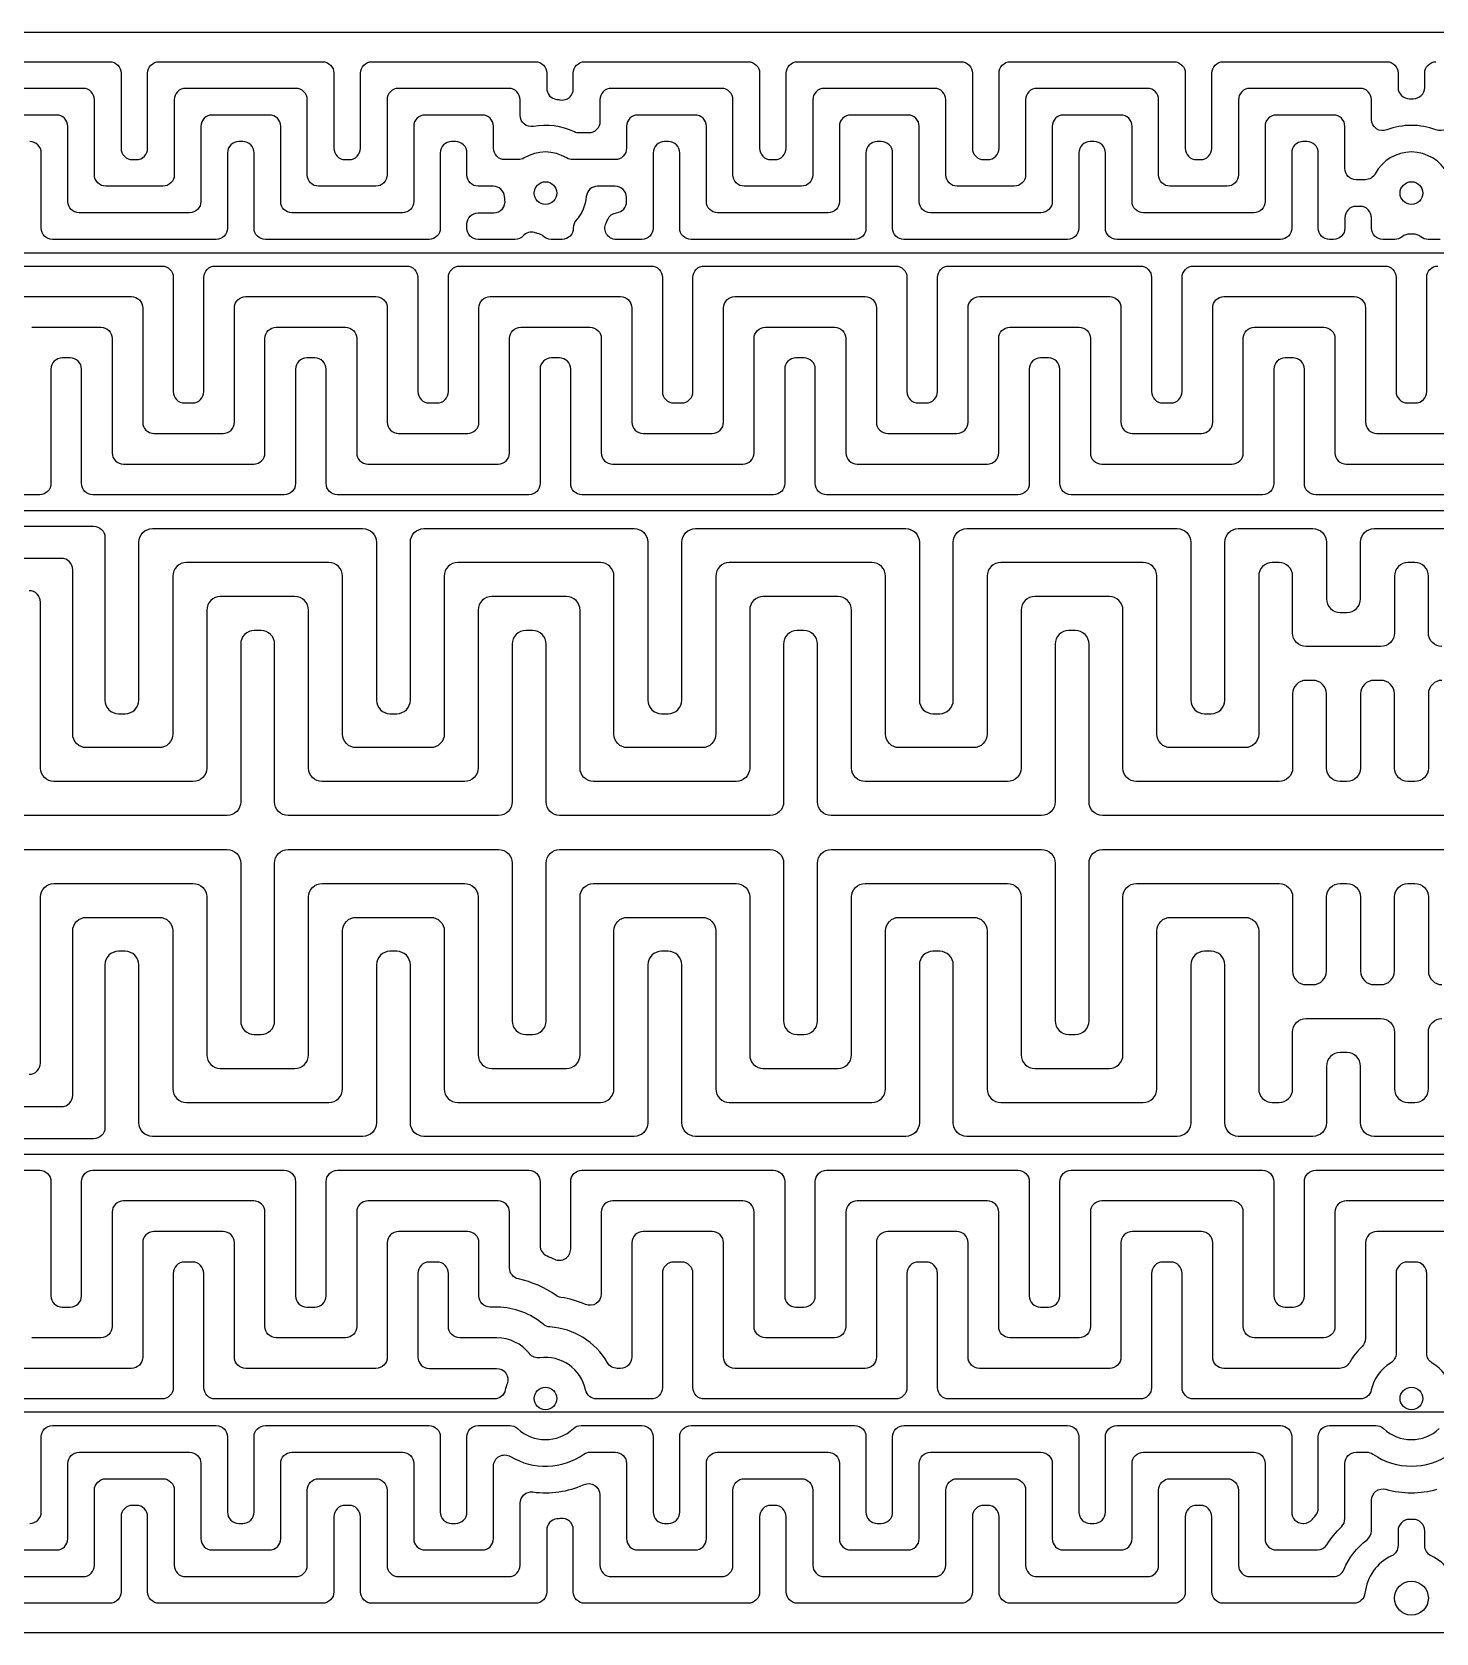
# Model space of a CAD drawing. Header units: millimetres. Extents: x -2003 to 8583, y -2734 to 1824.
# Drawn here: x 2619.4 to 2992.3, y 651 to 1076 of the extents above; entities that cross this region are included whole.
import ezdxf

# ---------------------------------------------------------------- set-up
doc = ezdxf.new("R2010")
doc.units = ezdxf.units.MM
doc.layers.add('参照', color=6, linetype='Continuous', lineweight=9)
doc.layers.add('发热区', color=2, linetype='Continuous')

msp = doc.modelspace()

# ---------------------------------------------------------------- linework, layer by layer
at = {"color": 7, "linetype": 'Continuous', "lineweight": 25}
msp.add_lwpolyline([(3724.044, 650.961), (2247.544, 650.961, -0.4142136), (2246.544, 651.961), (2246.544, 669.383), (2248.022, 670.861), (2267.294, 670.861, 1), (2267.294, 678.561), (2248.022, 678.561), (2246.544, 680.039), (2246.544, 1074.961, -0.4142136), (2247.544, 1075.961), (2295.044, 1075.961), (2295.044, 1075.461, 0.4142136), (2300.044, 1070.461), (2421.544, 1070.461, 0.4142136), (2426.544, 1075.461), (2426.544, 1075.961), (3545.044, 1075.961)], format="xyb", dxfattribs=at)
for centre, radius in [((2755.794, 1033.211), 3), ((2985.794, 1033.211), 3), ((2755.794, 713.211), 3), ((2985.794, 713.211), 3), ((2985.794, 660.211), 4.5)]:
    msp.add_circle(centre, radius, dxfattribs=at)
at = {"layer": '参照', "color": 6, "linetype": 'Continuous', "lineweight": 25}
for points in [[(2596.621, 1068.061), (2640.084, 1068.061, -0.4142136), (2643.084, 1065.061), (2643.084, 1045.093, 0.4142136), (2646.084, 1042.093), (2647.15, 1042.093, 0.4142136), (2650.15, 1045.093), (2650.15, 1065.061, -0.4142136), (2653.15, 1068.061), (2696.613, 1068.061, -0.4142136), (2699.613, 1065.061), (2699.613, 1045.093, 0.4142136), (2702.613, 1042.093), (2703.68, 1042.093, 0.4142136), (2706.68, 1045.093), (2706.68, 1065.061, -0.4142136), (2709.68, 1068.061), (2753.143, 1068.061, -0.4142136), (2756.143, 1065.061), (2756.143, 1061.05, 0.3795666), (2758.785, 1058.072, -0.0095993), (2759.737, 1057.939, 0.4613216), (2763.209, 1060.901), (2763.209, 1065.061, -0.4142136), (2766.209, 1068.061), (2809.672, 1068.061, -0.4142136), (2812.672, 1065.061), (2812.672, 1045.093, 0.4142136), (2815.672, 1042.093), (2816.739, 1042.093, 0.4142136), (2819.739, 1045.093), (2819.739, 1065.061, -0.4142136), (2822.739, 1068.061), (2866.202, 1068.061, -0.4142136), (2869.202, 1065.061), (2869.202, 1045.093, 0.4142136), (2872.202, 1042.093), (2873.268, 1042.093, 0.4142136), (2876.268, 1045.093), (2876.268, 1065.061, -0.4142136), (2879.268, 1068.061), (2922.731, 1068.061, -0.4142136), (2925.731, 1065.061), (2925.731, 1045.093, 0.4142136), (2928.731, 1042.093), (2929.797, 1042.093, 0.4142136), (2932.797, 1045.093), (2932.797, 1065.061, -0.4142136), (2935.797, 1068.061), (2979.261, 1068.061, -0.4142136), (2982.261, 1065.061), (2982.261, 1061.246, 0.4197934), (2985.318, 1058.247, -0.0095068), (2986.27, 1058.247, 0.4197934), (2989.327, 1061.246), (2989.327, 1065.061, -0.4142136), (2992.327, 1068.061)], [(2996.393, 1052.756, -0.5275019), (2992.306, 1049.96, 0.1875687), (2979.282, 1049.96, -0.5275019), (2975.195, 1052.756), (2975.195, 1057.995, 0.4142136), (2972.195, 1060.995), (2942.864, 1060.995, 0.4142136), (2939.864, 1057.995), (2939.864, 1038.027, -0.4142136), (2936.864, 1035.027), (2921.665, 1035.027, -0.4142136), (2918.665, 1038.027), (2918.665, 1057.995, 0.4142136), (2915.665, 1060.995), (2886.334, 1060.995, 0.4142136), (2883.334, 1057.995), (2883.334, 1038.027, -0.4142136), (2880.334, 1035.027), (2865.136, 1035.027, -0.4142136), (2862.136, 1038.027), (2862.136, 1057.995, 0.4142136), (2859.136, 1060.995), (2829.805, 1060.995, 0.4142136), (2826.805, 1057.995), (2826.805, 1038.027, -0.4142136), (2823.805, 1035.027), (2808.606, 1035.027, -0.4142136), (2805.606, 1038.027), (2805.606, 1057.995, 0.4142136), (2802.606, 1060.995), (2773.275, 1060.995, 0.4142136), (2770.275, 1057.995), (2770.275, 1052.163, -0.4142136), (2767.275, 1049.163), (2764.77, 1049.163, -0.1110393), (2763.486, 1049.451, 0.1563935), (2752.608, 1050.897, -0.4674249), (2749.077, 1053.849), (2749.077, 1057.995, 0.4142136), (2746.077, 1060.995), (2716.746, 1060.995, 0.4142136), (2713.746, 1057.995), (2713.746, 1038.027, -0.4142136), (2710.746, 1035.027), (2695.547, 1035.027, -0.4142136), (2692.547, 1038.027), (2692.547, 1057.995, 0.4142136), (2689.547, 1060.995), (2660.216, 1060.995, 0.4142136), (2657.216, 1057.995), (2657.216, 1038.027, -0.4142136), (2654.216, 1035.027), (2639.018, 1035.027, -0.4142136), (2636.018, 1038.027), (2636.018, 1057.995, 0.4142136), (2633.018, 1060.995), (2603.687, 1060.995, 0.4142136)], [(2995.415, 1038.334, 0.6004483), (2976.173, 1038.334, -0.2771614), (2973.525, 1036.744), (2971.128, 1036.744, -0.4142136), (2968.128, 1039.744), (2968.128, 1050.929, 0.4142136), (2965.128, 1053.929), (2949.93, 1053.929, 0.4142136), (2946.93, 1050.929), (2946.93, 1030.96, -0.4142136), (2943.93, 1027.96), (2914.599, 1027.96, -0.4142136), (2911.599, 1030.96), (2911.599, 1050.929, 0.4142136), (2908.599, 1053.929), (2893.4, 1053.929, 0.4142136), (2890.4, 1050.929), (2890.4, 1030.96, -0.4142136), (2887.4, 1027.96), (2858.069, 1027.96, -0.4142136), (2855.069, 1030.96), (2855.069, 1050.929, 0.4142136), (2852.069, 1053.929), (2836.871, 1053.929, 0.4142136), (2833.871, 1050.929), (2833.871, 1030.96, -0.4142136), (2830.871, 1027.96), (2801.54, 1027.96, -0.4142136), (2798.54, 1030.96), (2798.54, 1050.929, 0.4142136), (2795.54, 1053.929), (2780.341, 1053.929, 0.4142136), (2777.341, 1050.929), (2777.341, 1045.093, -0.4142136), (2774.341, 1042.093), (2763.007, 1042.093, -0.1372629), (2761.451, 1042.528, 0.2797975), (2750.137, 1042.528, -0.1372629), (2748.58, 1042.093), (2745.011, 1042.093, -0.4142136), (2742.011, 1045.093), (2742.011, 1050.929, 0.4142136), (2739.011, 1053.929), (2723.812, 1053.929, 0.4142136), (2720.812, 1050.929), (2720.812, 1030.96, -0.4142136), (2717.812, 1027.96), (2688.481, 1027.96, -0.4142136), (2685.481, 1030.96), (2685.481, 1050.929, 0.4142136), (2682.481, 1053.929), (2667.283, 1053.929, 0.4142136), (2664.283, 1050.929), (2664.283, 1030.96, -0.4142136), (2661.283, 1027.96), (2631.952, 1027.96, -0.4142136), (2628.952, 1030.96), (2628.952, 1050.929, 0.4142136), (2625.952, 1053.929), (2610.753, 1053.929, 0.4142136)], [(2993.393, 1020.894), (2990.211, 1020.894, -0.1778859), (2988.269, 1021.608, 0.1877969), (2986.212, 1022.319, -0.019183), (2985.376, 1022.319, 0.1877969), (2983.319, 1021.608, -0.1778859), (2981.376, 1020.894), (2978.195, 1020.894, -0.4142136), (2975.195, 1023.894), (2975.195, 1026.678, 0.4142136), (2972.195, 1029.678), (2971.128, 1029.678, 0.4142136), (2968.128, 1026.678), (2968.128, 1023.894, -0.4142136), (2965.128, 1020.894), (2964.062, 1020.894, -0.4142136), (2961.062, 1023.894), (2961.062, 1043.863, 0.4142136), (2958.062, 1046.863), (2956.996, 1046.863, 0.4142136), (2953.996, 1043.863), (2953.996, 1023.894, -0.4142136), (2950.996, 1020.894), (2907.533, 1020.894, -0.4142136), (2904.533, 1023.894), (2904.533, 1043.863, 0.4142136), (2901.533, 1046.863), (2900.467, 1046.863, 0.4142136), (2897.467, 1043.863), (2897.467, 1023.894, -0.4142136), (2894.467, 1020.894), (2851.003, 1020.894, -0.4142136), (2848.003, 1023.894), (2848.003, 1043.863, 0.4142136), (2845.003, 1046.863), (2843.937, 1046.863, 0.4142136), (2840.937, 1043.863), (2840.937, 1023.894, -0.4142136), (2837.937, 1020.894), (2794.474, 1020.894, -0.4142136), (2791.474, 1023.894), (2791.474, 1043.863, 0.4142136), (2788.474, 1046.863), (2787.408, 1046.863, 0.4142136), (2784.408, 1043.863), (2784.408, 1023.894, -0.4142136), (2781.408, 1020.894), (2774.58, 1020.894, -0.5564693), (2771.893, 1025.227, 0.014614), (2772.332, 1026.181, -0.2669127), (2774.717, 1027.984, 0.3779066), (2777.341, 1030.96), (2777.341, 1032.027, 0.4142136), (2774.341, 1035.027), (2769.643, 1035.027, 0.3894384), (2766.654, 1032.282, -0.1609884), (2763.961, 1025.993, 0.1829505), (2763.209, 1024.006), (2763.209, 1023.894, -0.4142136), (2760.209, 1020.894), (2757.298, 1020.894, -0.1936374), (2755.221, 1021.73, 0.144286), (2753.715, 1022.511, -0.0197083), (2752.879, 1022.708, 0.2806552), (2749.876, 1021.856, -0.2088988), (2747.675, 1020.894), (2737.944, 1020.894, -0.4142136), (2734.944, 1023.894), (2734.944, 1024.96, -0.4142136), (2737.944, 1027.96), (2742.077, 1027.96, 0.4626925), (2745.038, 1031.446, -0.0193315), (2744.934, 1032.282, 0.3894384), (2741.944, 1035.027), (2737.944, 1035.027, -0.4142136), (2734.944, 1038.027), (2734.944, 1043.863, 0.4142136), (2731.944, 1046.863), (2730.878, 1046.863, 0.4142136), (2727.878, 1043.863), (2727.878, 1023.894, -0.4142136), (2724.878, 1020.894), (2681.415, 1020.894, -0.4142136), (2678.415, 1023.894), (2678.415, 1043.863, 0.4142136), (2675.415, 1046.863), (2674.349, 1046.863, 0.4142136), (2671.349, 1043.863), (2671.349, 1023.894, -0.4142136), (2668.349, 1020.894), (2624.885, 1020.894, -0.4142136), (2621.885, 1023.894), (2621.885, 1043.863, 0.4142136), (2618.885, 1046.863)], [(2603.115, 1013.828), (2653.952, 1013.828, -0.4142136), (2656.952, 1010.828), (2656.952, 980.495, 0.4142136), (2659.952, 977.495), (2662.072, 977.495, 0.4142136), (2665.072, 980.495), (2665.072, 1010.828, -0.4142136), (2668.072, 1013.828), (2718.908, 1013.828, -0.4142136), (2721.908, 1010.828), (2721.908, 980.495, 0.4142136), (2724.908, 977.495), (2727.028, 977.495, 0.4142136), (2730.028, 980.495), (2730.028, 1010.828, -0.4142136), (2733.028, 1013.828), (2783.864, 1013.828, -0.4142136), (2786.864, 1010.828), (2786.864, 980.495, 0.4142136), (2789.864, 977.495), (2791.984, 977.495, 0.4142136), (2794.984, 980.495), (2794.984, 1010.828, -0.4142136), (2797.984, 1013.828), (2848.82, 1013.828, -0.4142136), (2851.82, 1010.828), (2851.82, 980.495, 0.4142136), (2854.82, 977.495), (2856.94, 977.495, 0.4142136), (2859.94, 980.495), (2859.94, 1010.828, -0.4142136), (2862.94, 1013.828), (2913.776, 1013.828, -0.4142136), (2916.776, 1010.828), (2916.776, 980.495, 0.4142136), (2919.776, 977.495), (2921.896, 977.495, 0.4142136), (2924.896, 980.495), (2924.896, 1010.828, -0.4142136), (2927.896, 1013.828), (2978.732, 1013.828, -0.4142136), (2981.732, 1010.828), (2981.732, 980.495, 0.4142136), (2984.732, 977.495), (2986.852, 977.495, 0.4142136), (2989.852, 980.495), (2989.852, 1010.828, -0.4142136), (2992.852, 1013.828)], [(2611.235, 1005.709), (2645.832, 1005.709, -0.4142136), (2648.832, 1002.709), (2648.832, 972.375, 0.4142136), (2651.832, 969.375), (2670.191, 969.375, 0.4142136), (2673.191, 972.375), (2673.191, 1002.709, -0.4142136), (2676.191, 1005.709), (2710.789, 1005.709, -0.4142136), (2713.789, 1002.709), (2713.789, 972.375, 0.4142136), (2716.789, 969.375), (2735.147, 969.375, 0.4142136), (2738.147, 972.375), (2738.147, 1002.709, -0.4142136), (2741.147, 1005.709), (2775.745, 1005.709, -0.4142136), (2778.745, 1002.709), (2778.745, 972.375, 0.4142136), (2781.745, 969.375), (2800.103, 969.375, 0.4142136), (2803.103, 972.375), (2803.103, 1002.709, -0.4142136), (2806.103, 1005.709), (2840.701, 1005.709, -0.4142136), (2843.701, 1002.709), (2843.701, 972.375, 0.4142136), (2846.701, 969.375), (2865.059, 969.375, 0.4142136), (2868.059, 972.375), (2868.059, 1002.709, -0.4142136), (2871.059, 1005.709), (2905.657, 1005.709, -0.4142136), (2908.657, 1002.709), (2908.657, 972.375, 0.4142136), (2911.657, 969.375), (2930.015, 969.375, 0.4142136), (2933.015, 972.375), (2933.015, 1002.709, -0.4142136), (2936.015, 1005.709), (2970.613, 1005.709, -0.4142136), (2973.613, 1002.709), (2973.613, 972.375, 0.4142136), (2976.613, 969.375), (2994.971, 969.375, 0.4142136)], [(2619.354, 997.589), (2637.713, 997.589, -0.4142136), (2640.713, 994.589), (2640.713, 964.256, 0.4142136), (2643.713, 961.256), (2678.311, 961.256, 0.4142136), (2681.311, 964.256), (2681.311, 994.589, -0.4142136), (2684.311, 997.589), (2702.669, 997.589, -0.4142136), (2705.669, 994.589), (2705.669, 964.256, 0.4142136), (2708.669, 961.256), (2743.267, 961.256, 0.4142136), (2746.267, 964.256), (2746.267, 994.589, -0.4142136), (2749.267, 997.589), (2767.625, 997.589, -0.4142136), (2770.625, 994.589), (2770.625, 964.256, 0.4142136), (2773.625, 961.256), (2808.223, 961.256, 0.4142136), (2811.223, 964.256), (2811.223, 994.589, -0.4142136), (2814.223, 997.589), (2832.581, 997.589, -0.4142136), (2835.581, 994.589), (2835.581, 964.256, 0.4142136), (2838.581, 961.256), (2873.179, 961.256, 0.4142136), (2876.179, 964.256), (2876.179, 994.589, -0.4142136), (2879.179, 997.589), (2897.537, 997.589, -0.4142136), (2900.537, 994.589), (2900.537, 964.256, 0.4142136), (2903.537, 961.256), (2938.135, 961.256, 0.4142136), (2941.135, 964.256), (2941.135, 994.589, -0.4142136), (2944.135, 997.589), (2962.493, 997.589, -0.4142136), (2965.493, 994.589), (2965.493, 964.256, 0.4142136), (2968.493, 961.256), (3003.091, 961.256, 0.4142136)], [(3011.21, 953.136), (2960.374, 953.136, -0.4142136), (2957.374, 956.136), (2957.374, 986.469, 0.4142136), (2954.374, 989.469), (2952.254, 989.469, 0.4142136), (2949.254, 986.469), (2949.254, 956.136, -0.4142136), (2946.254, 953.136), (2895.418, 953.136, -0.4142136), (2892.418, 956.136), (2892.418, 986.469, 0.4142136), (2889.418, 989.469), (2887.298, 989.469, 0.4142136), (2884.298, 986.469), (2884.298, 956.136, -0.4142136), (2881.298, 953.136), (2830.462, 953.136, -0.4142136), (2827.462, 956.136), (2827.462, 986.469, 0.4142136), (2824.462, 989.469), (2822.342, 989.469, 0.4142136), (2819.342, 986.469), (2819.342, 956.136, -0.4142136), (2816.342, 953.136), (2765.506, 953.136, -0.4142136), (2762.506, 956.136), (2762.506, 986.469, 0.4142136), (2759.506, 989.469), (2757.386, 989.469, 0.4142136), (2754.386, 986.469), (2754.386, 956.136, -0.4142136), (2751.386, 953.136), (2700.55, 953.136, -0.4142136), (2697.55, 956.136), (2697.55, 986.469, 0.4142136), (2694.55, 989.469), (2692.43, 989.469, 0.4142136), (2689.43, 986.469), (2689.43, 956.136, -0.4142136), (2686.43, 953.136), (2635.593, 953.136, -0.4142136), (2632.593, 956.136), (2632.593, 986.469, 0.4142136), (2629.593, 989.469), (2627.474, 989.469, 0.4142136), (2624.474, 986.469), (2624.474, 956.136, -0.4142136), (2621.474, 953.136), (2570.637, 953.136, -0.4142136)], [(2581.836, 944.786), (2635.808, 944.786, -0.4142136), (2638.808, 941.786), (2638.808, 898.605, 0.4142136), (2642.408, 895.005), (2644.221, 895.005, 0.4142136), (2647.821, 898.605), (2647.821, 940.524, -0.4142136), (2651.421, 944.124), (2707.308, 944.124, -0.4142136), (2710.908, 940.524), (2710.908, 898.605, 0.4142136), (2714.508, 895.005), (2716.32, 895.005, 0.4142136), (2719.92, 898.605), (2719.92, 940.524, -0.4142136), (2723.52, 944.124), (2779.408, 944.124, -0.4142136), (2783.008, 940.524), (2783.008, 898.605, 0.4142136), (2786.608, 895.005), (2788.42, 895.005, 0.4142136), (2792.02, 898.605), (2792.02, 940.524, -0.4142136), (2795.62, 944.124), (2851.507, 944.124, -0.4142136), (2855.107, 940.524), (2855.107, 898.605, 0.4142136), (2858.707, 895.005), (2860.52, 895.005, 0.4142136), (2864.12, 898.605), (2864.12, 940.524, -0.4142136), (2867.72, 944.124), (2923.607, 944.124, -0.4142136), (2927.207, 940.524), (2927.207, 898.605, 0.4142136), (2930.807, 895.005), (2932.62, 895.005, 0.4142136), (2936.22, 898.605), (2936.22, 940.524, -0.4142136), (2939.82, 944.124), (2959.657, 944.124, -0.4142136), (2963.257, 940.524), (2963.257, 925.472, 0.4142136), (2966.857, 921.872), (2968.67, 921.872, 0.4142136), (2972.27, 925.472), (2972.27, 940.524, -0.4142136), (2975.87, 944.124), (2995.718, 944.124, -0.4142136)], [(2993.906, 912.859, -0.4142136), (2990.306, 916.459), (2990.306, 931.511, 0.4142136), (2986.706, 935.111), (2984.882, 935.111, 0.4142136), (2981.282, 931.511), (2981.282, 916.459, -0.4142136), (2977.682, 912.859), (2957.845, 912.859, -0.4142136), (2954.245, 916.459), (2954.245, 931.511, 0.4142136), (2950.645, 935.111), (2948.832, 935.111, 0.4142136), (2945.232, 931.511), (2945.232, 889.592, -0.4142136), (2941.632, 885.992), (2921.795, 885.992, -0.4142136), (2918.195, 889.592), (2918.195, 931.511, 0.4142136), (2914.595, 935.111), (2876.732, 935.111, 0.4142136), (2873.132, 931.511), (2873.132, 889.592, -0.4142136), (2869.532, 885.992), (2849.695, 885.992, -0.4142136), (2846.095, 889.592), (2846.095, 931.511, 0.4142136), (2842.495, 935.111), (2804.633, 935.111, 0.4142136), (2801.033, 931.511), (2801.033, 889.592, -0.4142136), (2797.433, 885.992), (2777.595, 885.992, -0.4142136), (2773.995, 889.592), (2773.995, 931.511, 0.4142136), (2770.395, 935.111), (2732.533, 935.111, 0.4142136), (2728.933, 931.511), (2728.933, 889.592, -0.4142136), (2725.333, 885.992), (2705.496, 885.992, -0.4142136), (2701.896, 889.592), (2701.896, 931.511, 0.4142136), (2698.296, 935.111), (2660.433, 935.111, 0.4142136), (2656.833, 931.511), (2656.833, 889.592, -0.4142136), (2653.233, 885.992), (2633.841, 885.992, -0.4142136), (2630.241, 889.592), (2630.241, 933.219, 0.4142136), (2627.241, 936.219), (2590.404, 936.219, 0.4142136)], [(2993.906, 903.847, 0.4142136), (2990.306, 900.247), (2990.306, 880.58, -0.4142136), (2986.706, 876.98), (2984.882, 876.98, -0.4142136), (2981.282, 880.58), (2981.282, 900.247, 0.4142136), (2977.682, 903.847), (2975.87, 903.847, 0.4142136), (2972.27, 900.247), (2972.27, 880.58, -0.4142136), (2968.67, 876.98), (2966.857, 876.98, -0.4142136), (2963.257, 880.58), (2963.257, 900.247, 0.4142136), (2959.657, 903.847), (2957.845, 903.847, 0.4142136), (2954.245, 900.247), (2954.245, 880.58, -0.4142136), (2950.645, 876.98), (2912.782, 876.98, -0.4142136), (2909.182, 880.58), (2909.182, 922.499, 0.4142136), (2905.582, 926.099), (2885.745, 926.099, 0.4142136), (2882.145, 922.499), (2882.145, 880.58, -0.4142136), (2878.545, 876.98), (2840.683, 876.98, -0.4142136), (2837.083, 880.58), (2837.083, 922.499, 0.4142136), (2833.483, 926.099), (2813.645, 926.099, 0.4142136), (2810.045, 922.499), (2810.045, 880.58, -0.4142136), (2806.445, 876.98), (2768.583, 876.98, -0.4142136), (2764.983, 880.58), (2764.983, 922.499, 0.4142136), (2761.383, 926.099), (2741.545, 926.099, 0.4142136), (2737.945, 922.499), (2737.945, 880.58, -0.4142136), (2734.345, 876.98), (2696.483, 876.98, -0.4142136), (2692.883, 880.58), (2692.883, 922.499, 0.4142136), (2689.283, 926.099), (2669.446, 926.099, 0.4142136), (2665.846, 922.499), (2665.846, 880.58, -0.4142136), (2662.246, 876.98), (2625.273, 876.98, -0.4142136), (2621.673, 880.58), (2621.673, 924.651, 0.4142136), (2618.673, 927.651)], [(3067.818, 867.967), (2903.77, 867.967, -0.4142136), (2900.17, 871.567), (2900.17, 913.486, 0.4142136), (2896.57, 917.086), (2894.757, 917.086, 0.4142136), (2891.157, 913.486), (2891.157, 871.567, -0.4142136), (2887.557, 867.967), (2831.67, 867.967, -0.4142136), (2828.07, 871.567), (2828.07, 913.486, 0.4142136), (2824.47, 917.086), (2822.658, 917.086, 0.4142136), (2819.058, 913.486), (2819.058, 871.567, -0.4142136), (2815.458, 867.967), (2759.57, 867.967, -0.4142136), (2755.97, 871.567), (2755.97, 913.486, 0.4142136), (2752.37, 917.086), (2750.558, 917.086, 0.4142136), (2746.958, 913.486), (2746.958, 871.567, -0.4142136), (2743.358, 867.967), (2687.471, 867.967, -0.4142136), (2683.871, 871.567), (2683.871, 913.486, 0.4142136), (2680.271, 917.086), (2678.458, 917.086, 0.4142136), (2674.858, 913.486), (2674.858, 871.567, -0.4142136), (2671.258, 867.967), (2616.706, 867.967, -0.4142136)], [(2616.706, 858.955), (2671.258, 858.955, -0.4142136), (2674.858, 855.355), (2674.858, 813.436, 0.4142136), (2678.458, 809.836), (2680.271, 809.836, 0.4142136), (2683.871, 813.436), (2683.871, 855.355, -0.4142136), (2687.471, 858.955), (2743.358, 858.955, -0.4142136), (2746.958, 855.355), (2746.958, 813.436, 0.4142136), (2750.558, 809.836), (2752.37, 809.836, 0.4142136), (2755.97, 813.436), (2755.97, 855.355, -0.4142136), (2759.57, 858.955), (2815.458, 858.955, -0.4142136), (2819.058, 855.355), (2819.058, 813.436, 0.4142136), (2822.658, 809.836), (2824.47, 809.836, 0.4142136), (2828.07, 813.436), (2828.07, 855.355, -0.4142136), (2831.67, 858.955), (2887.557, 858.955, -0.4142136), (2891.157, 855.355), (2891.157, 813.436, 0.4142136), (2894.757, 809.836), (2896.57, 809.836, 0.4142136), (2900.17, 813.436), (2900.17, 855.355, -0.4142136), (2903.77, 858.955), (3067.818, 858.955, -0.4142136)], [(2618.673, 799.271, 0.4142136), (2621.673, 802.271), (2621.673, 846.342, -0.4142136), (2625.273, 849.942), (2662.246, 849.942, -0.4142136), (2665.846, 846.342), (2665.846, 804.423, 0.4142136), (2669.446, 800.823), (2689.283, 800.823, 0.4142136), (2692.883, 804.423), (2692.883, 846.342, -0.4142136), (2696.483, 849.942), (2734.345, 849.942, -0.4142136), (2737.945, 846.342), (2737.945, 804.423, 0.4142136), (2741.545, 800.823), (2761.383, 800.823, 0.4142136), (2764.983, 804.423), (2764.983, 846.342, -0.4142136), (2768.583, 849.942), (2806.445, 849.942, -0.4142136), (2810.045, 846.342), (2810.045, 804.423, 0.4142136), (2813.645, 800.823), (2833.483, 800.823, 0.4142136), (2837.083, 804.423), (2837.083, 846.342, -0.4142136), (2840.683, 849.942), (2878.545, 849.942, -0.4142136), (2882.145, 846.342), (2882.145, 804.423, 0.4142136), (2885.745, 800.823), (2905.582, 800.823, 0.4142136), (2909.182, 804.423), (2909.182, 846.342, -0.4142136), (2912.782, 849.942), (2950.645, 849.942, -0.4142136), (2954.245, 846.342), (2954.245, 826.675, 0.4142136), (2957.845, 823.075), (2959.657, 823.075, 0.4142136), (2963.257, 826.675), (2963.257, 846.342, -0.4142136), (2966.857, 849.942), (2968.67, 849.942, -0.4142136), (2972.27, 846.342), (2972.27, 826.675, 0.4142136), (2975.87, 823.075), (2977.682, 823.075, 0.4142136), (2981.282, 826.675), (2981.282, 846.342, -0.4142136), (2984.882, 849.942), (2986.706, 849.942, -0.4142136), (2990.306, 846.342), (2990.306, 826.675, 0.4142136), (2993.906, 823.075)], [(2590.404, 790.704), (2627.241, 790.704, 0.4142136), (2630.241, 793.704), (2630.241, 837.33, -0.4142136), (2633.841, 840.93), (2653.233, 840.93, -0.4142136), (2656.833, 837.33), (2656.833, 795.411, 0.4142136), (2660.433, 791.811), (2698.296, 791.811, 0.4142136), (2701.896, 795.411), (2701.896, 837.33, -0.4142136), (2705.496, 840.93), (2725.333, 840.93, -0.4142136), (2728.933, 837.33), (2728.933, 795.411, 0.4142136), (2732.533, 791.811), (2770.395, 791.811, 0.4142136), (2773.995, 795.411), (2773.995, 837.33, -0.4142136), (2777.595, 840.93), (2797.433, 840.93, -0.4142136), (2801.033, 837.33), (2801.033, 795.411, 0.4142136), (2804.633, 791.811), (2842.495, 791.811, 0.4142136), (2846.095, 795.411), (2846.095, 837.33, -0.4142136), (2849.695, 840.93), (2869.532, 840.93, -0.4142136), (2873.132, 837.33), (2873.132, 795.411, 0.4142136), (2876.732, 791.811), (2914.595, 791.811, 0.4142136), (2918.195, 795.411), (2918.195, 837.33, -0.4142136), (2921.795, 840.93), (2941.632, 840.93, -0.4142136), (2945.232, 837.33), (2945.232, 795.411, 0.4142136), (2948.832, 791.811), (2950.645, 791.811, 0.4142136), (2954.245, 795.411), (2954.245, 810.463, -0.4142136), (2957.845, 814.063), (2977.682, 814.063, -0.4142136), (2981.282, 810.463), (2981.282, 795.411, 0.4142136), (2984.882, 791.811), (2986.706, 791.811, 0.4142136), (2990.306, 795.411), (2990.306, 810.463, -0.4142136), (2993.906, 814.063)], [(2995.718, 782.799), (2975.87, 782.799, -0.4142136), (2972.27, 786.399), (2972.27, 801.45, 0.4142136), (2968.67, 805.05), (2966.857, 805.05, 0.4142136), (2963.257, 801.45), (2963.257, 786.399, -0.4142136), (2959.657, 782.799), (2939.82, 782.799, -0.4142136), (2936.22, 786.399), (2936.22, 828.317, 0.4142136), (2932.62, 831.917), (2930.807, 831.917, 0.4142136), (2927.207, 828.317), (2927.207, 786.399, -0.4142136), (2923.607, 782.799), (2867.72, 782.799, -0.4142136), (2864.12, 786.399), (2864.12, 828.317, 0.4142136), (2860.52, 831.917), (2858.707, 831.917, 0.4142136), (2855.107, 828.317), (2855.107, 786.399, -0.4142136), (2851.507, 782.799), (2795.62, 782.799, -0.4142136), (2792.02, 786.399), (2792.02, 828.317, 0.4142136), (2788.42, 831.917), (2786.608, 831.917, 0.4142136), (2783.008, 828.317), (2783.008, 786.399, -0.4142136), (2779.408, 782.799), (2723.52, 782.799, -0.4142136), (2719.92, 786.399), (2719.92, 828.317, 0.4142136), (2716.32, 831.917), (2714.508, 831.917, 0.4142136), (2710.908, 828.317), (2710.908, 786.399, -0.4142136), (2707.308, 782.799), (2651.421, 782.799, -0.4142136), (2647.821, 786.399), (2647.821, 828.317, 0.4142136), (2644.221, 831.917), (2642.408, 831.917, 0.4142136), (2638.808, 828.317), (2638.808, 785.136, -0.4142136), (2635.808, 782.136), (2581.836, 782.136, -0.4142136)], [(2570.637, 773.786), (2621.474, 773.786, -0.4142136), (2624.474, 770.786), (2624.474, 740.453, 0.4142136), (2627.474, 737.453), (2629.593, 737.453, 0.4142136), (2632.593, 740.453), (2632.593, 770.786, -0.4142136), (2635.593, 773.786), (2686.43, 773.786, -0.4142136), (2689.43, 770.786), (2689.43, 740.453, 0.4142136), (2692.43, 737.453), (2694.55, 737.453, 0.4142136), (2697.55, 740.453), (2697.55, 770.786, -0.4142136), (2700.55, 773.786), (2751.386, 773.786, -0.4142136), (2754.386, 770.786), (2754.386, 753.832, 0.3046122), (2756.251, 751.056, -0.0150722), (2758.205, 750.187, 0.5525338), (2762.506, 752.89), (2762.506, 770.786, -0.4142136), (2765.506, 773.786), (2816.342, 773.786, -0.4142136), (2819.342, 770.786), (2819.342, 740.453, 0.4142136), (2822.342, 737.453), (2824.462, 737.453, 0.4142136), (2827.462, 740.453), (2827.462, 770.786, -0.4142136), (2830.462, 773.786), (2881.298, 773.786, -0.4142136), (2884.298, 770.786), (2884.298, 740.453, 0.4142136), (2887.298, 737.453), (2889.418, 737.453, 0.4142136), (2892.418, 740.453), (2892.418, 770.786, -0.4142136), (2895.418, 773.786), (2946.254, 773.786, -0.4142136), (2949.254, 770.786), (2949.254, 740.453, 0.4142136), (2952.254, 737.453), (2954.374, 737.453, 0.4142136), (2957.374, 740.453), (2957.374, 770.786, -0.4142136), (2960.374, 773.786), (3011.21, 773.786, -0.4142136)], [(3003.091, 765.667), (2968.493, 765.667, 0.4142136), (2965.493, 762.667), (2965.493, 732.333, -0.4142136), (2962.493, 729.333), (2944.135, 729.333, -0.4142136), (2941.135, 732.333), (2941.135, 762.667, 0.4142136), (2938.135, 765.667), (2903.537, 765.667, 0.4142136), (2900.537, 762.667), (2900.537, 732.333, -0.4142136), (2897.537, 729.333), (2879.179, 729.333, -0.4142136), (2876.179, 732.333), (2876.179, 762.667, 0.4142136), (2873.179, 765.667), (2838.581, 765.667, 0.4142136), (2835.581, 762.667), (2835.581, 732.333, -0.4142136), (2832.581, 729.333), (2814.223, 729.333, -0.4142136), (2811.223, 732.333), (2811.223, 762.667, 0.4142136), (2808.223, 765.667), (2773.625, 765.667, 0.4142136), (2770.625, 762.667), (2770.625, 740.932, -0.5379533), (2766.447, 738.173, 0.062989), (2759.897, 740.039, -0.1164192), (2758.619, 740.555, 0.1007316), (2748.63, 744.951, -0.3528958), (2746.267, 747.883), (2746.267, 762.667, 0.4142136), (2743.267, 765.667), (2708.669, 765.667, 0.4142136), (2705.669, 762.667), (2705.669, 732.333, -0.4142136), (2702.669, 729.333), (2684.311, 729.333, -0.4142136), (2681.311, 732.333), (2681.311, 762.667, 0.4142136), (2678.311, 765.667), (2643.713, 765.667, 0.4142136), (2640.713, 762.667), (2640.713, 732.333, -0.4142136), (2637.713, 729.333), (2619.354, 729.333, -0.4142136)], [(2994.971, 757.547), (2976.613, 757.547, 0.4142136), (2973.613, 754.547), (2973.613, 729.161, -0.2053389), (2972.681, 726.988, 0.0718444), (2969.318, 722.715, -0.2680532), (2966.72, 721.214), (2936.015, 721.214, -0.4142136), (2933.015, 724.214), (2933.015, 754.547, 0.4142136), (2930.015, 757.547), (2911.657, 757.547, 0.4142136), (2908.657, 754.547), (2908.657, 724.214, -0.4142136), (2905.657, 721.214), (2871.059, 721.214, -0.4142136), (2868.059, 724.214), (2868.059, 754.547, 0.4142136), (2865.059, 757.547), (2846.701, 757.547, 0.4142136), (2843.701, 754.547), (2843.701, 724.214, -0.4142136), (2840.701, 721.214), (2806.103, 721.214, -0.4142136), (2803.103, 724.214), (2803.103, 754.547, 0.4142136), (2800.103, 757.547), (2781.745, 757.547, 0.4142136), (2778.745, 754.547), (2778.745, 724.214, -0.4142136), (2775.745, 721.214), (2774.868, 721.214, -0.2680532), (2772.269, 722.715, 0.2510379), (2757.006, 732.192, -0.161083), (2755.258, 732.897, 0.1748615), (2743.021, 737.453), (2741.147, 737.453, -0.4142136), (2738.147, 740.453), (2738.147, 754.547, 0.4142136), (2735.147, 757.547), (2716.789, 757.547, 0.4142136), (2713.789, 754.547), (2713.789, 724.214, -0.4142136), (2710.789, 721.214), (2676.191, 721.214, -0.4142136), (2673.191, 724.214), (2673.191, 754.547, 0.4142136), (2670.191, 757.547), (2651.832, 757.547, 0.4142136), (2648.832, 754.547), (2648.832, 724.214, -0.4142136), (2645.832, 721.214), (2611.235, 721.214, -0.4142136)], [(2996.457, 715.472, 0.2103444), (2991.328, 722.601, -0.2655455), (2989.852, 725.186), (2989.852, 746.428, 0.4142136), (2986.852, 749.428), (2984.732, 749.428, 0.4142136), (2981.732, 746.428), (2981.732, 725.184, -0.265457), (2980.256, 722.6, 0.210258), (2975.131, 715.472, -0.354261), (2972.196, 713.094), (2927.896, 713.094, -0.4142136), (2924.896, 716.094), (2924.896, 746.428, 0.4142136), (2921.896, 749.428), (2919.776, 749.428, 0.4142136), (2916.776, 746.428), (2916.776, 716.094, -0.4142136), (2913.776, 713.094), (2862.94, 713.094, -0.4142136), (2859.94, 716.094), (2859.94, 746.428, 0.4142136), (2856.94, 749.428), (2854.82, 749.428, 0.4142136), (2851.82, 746.428), (2851.82, 716.094, -0.4142136), (2848.82, 713.094), (2797.984, 713.094, -0.4142136), (2794.984, 716.094), (2794.984, 746.428, 0.4142136), (2791.984, 749.428), (2789.864, 749.428, 0.4142136), (2786.864, 746.428), (2786.864, 716.094, -0.4142136), (2783.864, 713.094), (2769.392, 713.094, -0.354261), (2766.457, 715.472, 0.3933314), (2754.304, 724.009, -0.2654957), (2751.542, 725.118, 0.2266315), (2742.93, 729.333), (2733.028, 729.333, -0.4142136), (2730.028, 732.333), (2730.028, 746.428, 0.4142136), (2727.028, 749.428), (2724.908, 749.428, 0.4142136), (2721.908, 746.428), (2721.908, 724.214, 0.4142136), (2724.908, 721.214), (2742.825, 721.214, -0.5266492), (2745.624, 717.134, 0.0398276), (2745.131, 715.472, -0.354261), (2742.196, 713.094), (2668.072, 713.094, -0.4142136), (2665.072, 716.094), (2665.072, 746.428, 0.4142136), (2662.072, 749.428), (2659.952, 749.428, 0.4142136), (2656.952, 746.428), (2656.952, 716.094, -0.4142136), (2653.952, 713.094), (2603.115, 713.094, -0.4142136)], [(2618.885, 680.06, 0.4142136), (2621.885, 683.06), (2621.885, 703.028, -0.4142136), (2624.885, 706.028), (2668.349, 706.028, -0.4142136), (2671.349, 703.028), (2671.349, 683.06, 0.4142136), (2674.349, 680.06), (2675.415, 680.06, 0.4142136), (2678.415, 683.06), (2678.415, 703.028, -0.4142136), (2681.415, 706.028), (2724.878, 706.028, -0.4142136), (2727.878, 703.028), (2727.878, 683.06, 0.4142136), (2730.878, 680.06), (2731.944, 680.06, 0.4142136), (2734.944, 683.06), (2734.944, 703.028, -0.4142136), (2737.944, 706.028), (2746.333, 706.028, -0.1893835), (2748.375, 705.226, 0.3928573), (2763.213, 705.226, -0.1893835), (2765.255, 706.028), (2781.408, 706.028, -0.4142136), (2784.408, 703.028), (2784.408, 683.06, 0.4142136), (2787.408, 680.06), (2788.474, 680.06, 0.4142136), (2791.474, 683.06), (2791.474, 703.028, -0.4142136), (2794.474, 706.028), (2837.937, 706.028, -0.4142136), (2840.937, 703.028), (2840.937, 683.06, 0.4142136), (2843.937, 680.06), (2845.003, 680.06, 0.4142136), (2848.003, 683.06), (2848.003, 703.028, -0.4142136), (2851.003, 706.028), (2894.467, 706.028, -0.4142136), (2897.467, 703.028), (2897.467, 683.06, 0.4142136), (2900.467, 680.06), (2901.533, 680.06, 0.4142136), (2904.533, 683.06), (2904.533, 703.028, -0.4142136), (2907.533, 706.028), (2950.996, 706.028, -0.4142136), (2953.996, 703.028), (2953.996, 683.06, 0.4142136), (2956.996, 680.06), (2957.189, 680.06, 0.2280358), (2959.533, 681.187, -0.0093381), (2960.335, 682.153, 0.1797335), (2961.062, 684.112), (2961.062, 703.028, -0.4142136), (2964.062, 706.028), (2976.333, 706.028, -0.1893835), (2978.375, 705.226, 0.3928573), (2993.213, 705.226, -0.1893835)], [(2610.753, 672.993), (2625.952, 672.993, 0.4142136), (2628.952, 675.993), (2628.952, 695.962, -0.4142136), (2631.952, 698.962), (2661.283, 698.962, -0.4142136), (2664.283, 695.962), (2664.283, 675.993, 0.4142136), (2667.283, 672.993), (2682.481, 672.993, 0.4142136), (2685.481, 675.993), (2685.481, 695.962, -0.4142136), (2688.481, 698.962), (2717.812, 698.962, -0.4142136), (2720.812, 695.962), (2720.812, 675.993, 0.4142136), (2723.812, 672.993), (2739.011, 672.993, 0.4142136), (2742.011, 675.993), (2742.011, 695.226, -0.5828658), (2746.553, 697.799, 0.2943301), (2766.013, 698.43, -0.1523838), (2767.719, 698.962), (2774.341, 698.962, -0.4142136), (2777.341, 695.962), (2777.341, 675.993, 0.4142136), (2780.341, 672.993), (2795.54, 672.993, 0.4142136), (2798.54, 675.993), (2798.54, 695.962, -0.4142136), (2801.54, 698.962), (2830.871, 698.962, -0.4142136), (2833.871, 695.962), (2833.871, 675.993, 0.4142136), (2836.871, 672.993), (2852.069, 672.993, 0.4142136), (2855.069, 675.993), (2855.069, 695.962, -0.4142136), (2858.069, 698.962), (2887.4, 698.962, -0.4142136), (2890.4, 695.962), (2890.4, 675.993, 0.4142136), (2893.4, 672.993), (2908.599, 672.993, 0.4142136), (2911.599, 675.993), (2911.599, 695.962, -0.4142136), (2914.599, 698.962), (2943.93, 698.962, -0.4142136), (2946.93, 695.962), (2946.93, 675.993, 0.4142136), (2949.93, 672.993), (2960.823, 672.993, 0.2572471), (2963.359, 674.391, -0.0581524), (2967.227, 679.175, 0.2016674), (2968.128, 681.319), (2968.128, 695.962, -0.4142136), (2971.128, 698.962), (2973.869, 698.962, -0.1523838), (2975.575, 698.43, 0.3120129), (2996.013, 698.43, -0.1523838)], [(2603.687, 665.927), (2633.018, 665.927, 0.4142136), (2636.018, 668.927), (2636.018, 688.896, -0.4142136), (2639.018, 691.896), (2654.216, 691.896, -0.4142136), (2657.216, 688.896), (2657.216, 668.927, 0.4142136), (2660.216, 665.927), (2689.547, 665.927, 0.4142136), (2692.547, 668.927), (2692.547, 688.896, -0.4142136), (2695.547, 691.896), (2710.746, 691.896, -0.4142136), (2713.746, 688.896), (2713.746, 668.927, 0.4142136), (2716.746, 665.927), (2746.077, 665.927, 0.4142136), (2749.077, 668.927), (2749.077, 685.419, -0.4537143), (2752.474, 688.392, 0.1396027), (2766.047, 690.366, -0.5439235), (2770.275, 687.629), (2770.275, 668.927, 0.4142136), (2773.275, 665.927), (2802.606, 665.927, 0.4142136), (2805.606, 668.927), (2805.606, 688.896, -0.4142136), (2808.606, 691.896), (2823.805, 691.896, -0.4142136), (2826.805, 688.896), (2826.805, 668.927, 0.4142136), (2829.805, 665.927), (2859.136, 665.927, 0.4142136), (2862.136, 668.927), (2862.136, 688.896, -0.4142136), (2865.136, 691.896), (2880.334, 691.896, -0.4142136), (2883.334, 688.896), (2883.334, 668.927, 0.4142136), (2886.334, 665.927), (2915.665, 665.927, 0.4142136), (2918.665, 668.927), (2918.665, 688.896, -0.4142136), (2921.665, 691.896), (2936.864, 691.896, -0.4142136), (2939.864, 688.896), (2939.864, 668.927, 0.4142136), (2942.864, 665.927), (2965.083, 665.927, 0.3018031), (2967.848, 667.764, -0.1313475), (2974.01, 675.71, 0.2343425), (2975.195, 678.099), (2975.195, 686.22, -0.4970827), (2979.008, 689.108, 0.1380918), (2992.58, 689.108, -0.4970827)], [(2998.122, 661.54, 0.2621009), (2991.054, 671.44, -0.2909919), (2989.327, 674.157), (2989.327, 678.105, 0.4186679), (2986.281, 681.105, -0.0075922), (2985.306, 681.105, 0.4186679), (2982.261, 678.105), (2982.261, 674.157, -0.2909919), (2980.533, 671.44, 0.2621009), (2973.465, 661.54, -0.3831101), (2970.483, 658.861), (2935.797, 658.861, -0.4142136), (2932.797, 661.861), (2932.797, 681.829, 0.4142136), (2929.797, 684.829), (2928.731, 684.829, 0.4142136), (2925.731, 681.829), (2925.731, 661.861, -0.4142136), (2922.731, 658.861), (2879.268, 658.861, -0.4142136), (2876.268, 661.861), (2876.268, 681.829, 0.4142136), (2873.268, 684.829), (2872.202, 684.829, 0.4142136), (2869.202, 681.829), (2869.202, 661.861, -0.4142136), (2866.202, 658.861), (2822.739, 658.861, -0.4142136), (2819.739, 661.861), (2819.739, 681.829, 0.4142136), (2816.739, 684.829), (2815.672, 684.829, 0.4142136), (2812.672, 681.829), (2812.672, 661.861, -0.4142136), (2809.672, 658.861), (2766.209, 658.861, -0.4142136), (2763.209, 661.861), (2763.209, 678.38, 0.4516449), (2759.832, 681.356, -0.007639), (2758.857, 681.248, 0.3865017), (2756.143, 678.261), (2756.143, 661.861, -0.4142136), (2753.143, 658.861), (2709.68, 658.861, -0.4142136), (2706.68, 661.861), (2706.68, 681.829, 0.4142136), (2703.68, 684.829), (2702.613, 684.829, 0.4142136), (2699.613, 681.829), (2699.613, 661.861, -0.4142136), (2696.613, 658.861), (2653.15, 658.861, -0.4142136), (2650.15, 661.861), (2650.15, 681.829, 0.4142136), (2647.15, 684.829), (2646.084, 684.829, 0.4142136), (2643.084, 681.829), (2643.084, 661.861, -0.4142136), (2640.084, 658.861), (2596.621, 658.861, -0.4142136)]]:
    msp.add_lwpolyline(points, format="xyb", dxfattribs=at)
msp.add_lwpolyline([(2991.069, 867.967), (2991.069, 867.967)], close=True, dxfattribs=at)
at = {"layer": '发热区'}
for points in [[(2305.144, 1017.361), (3666.444, 1017.361), (3666.444, 709.561), (2305.144, 709.561)], [(2373.544, 948.961), (3598.044, 948.961), (3598.044, 777.961), (2373.544, 777.961)]]:
    msp.add_lwpolyline(points, close=True, dxfattribs=at)

doc.saveas('drawing.dxf')
